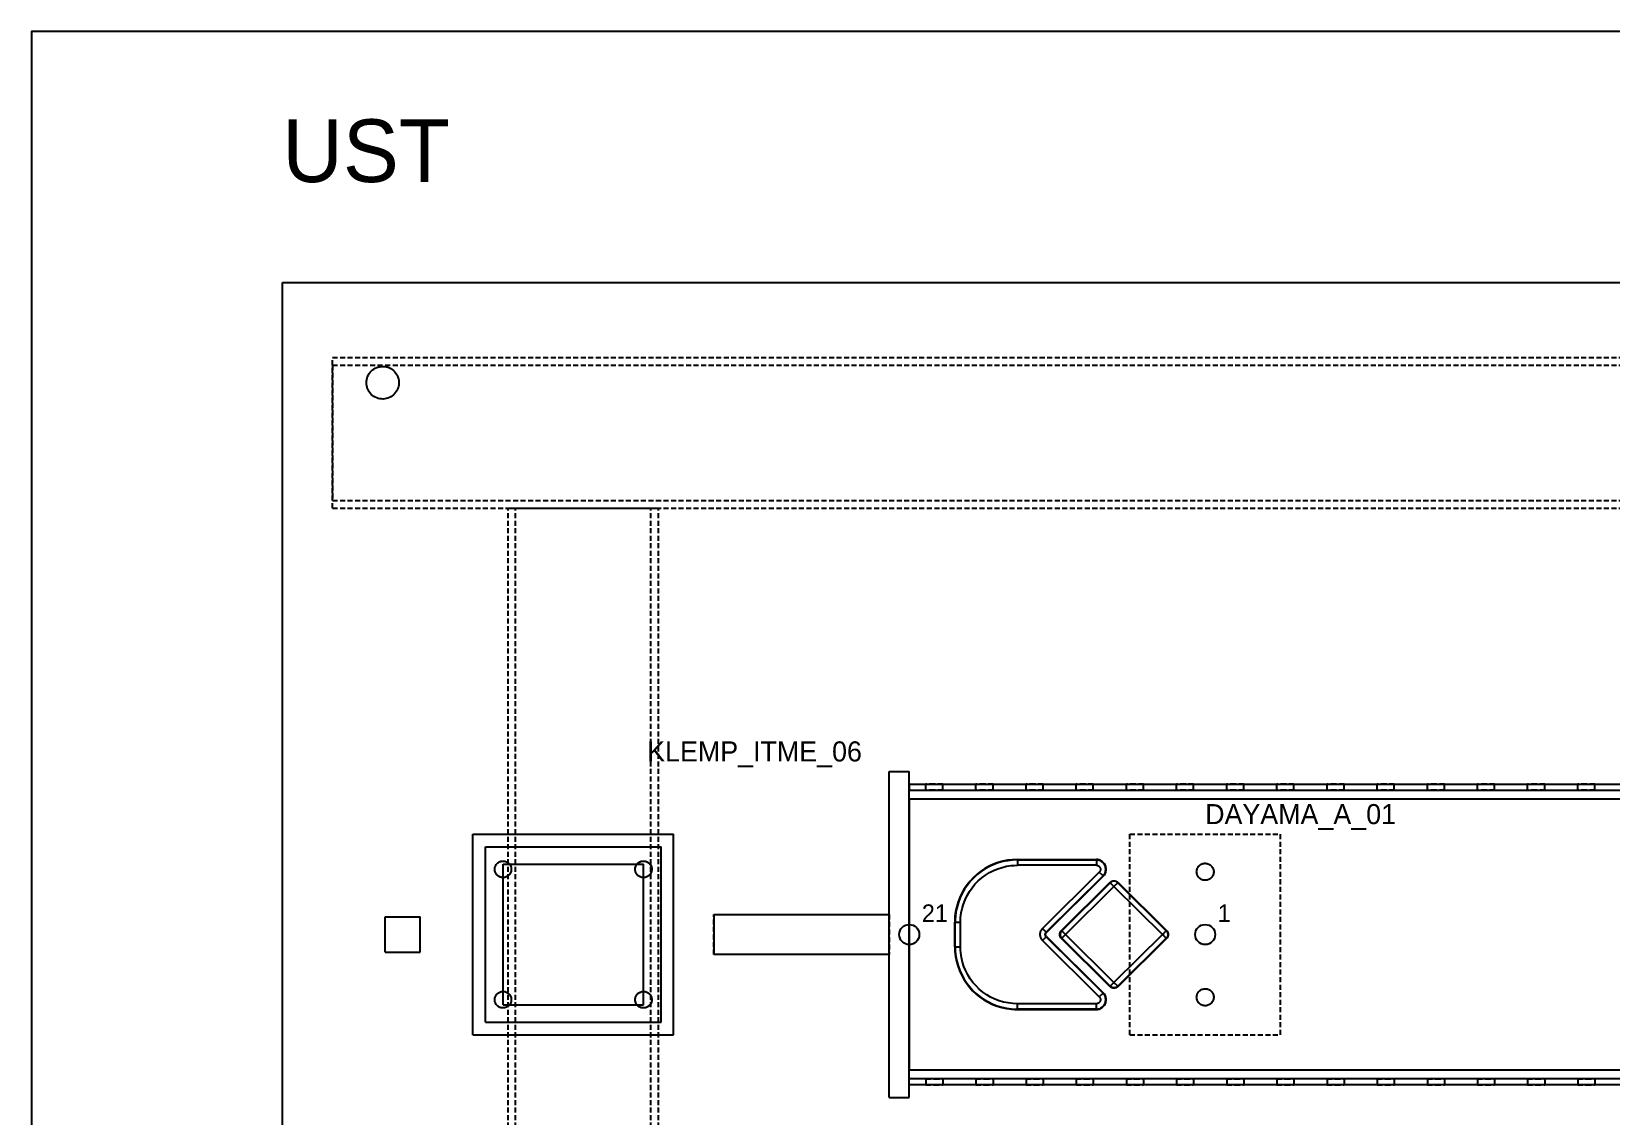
# Model space of a CAD drawing. Header units: metres. Extents: x -200 to 4040, y -1684 to 360.
# Drawn here: x -200 to 430, y -73 to 360 of the extents above; entities that cross this region are included whole.
import ezdxf

# ---------------------------------------------------------------- set-up
doc = ezdxf.new("R2010")
doc.units = ezdxf.units.M
doc.linetypes.add('DASHED2', pattern=[3, 2, -1])
for name, color, linetype in [('GIZLI', 8, 'DASHED2'), ('GORUNEN', 7, 'Continuous'), ('REFERANS', 6, 'Continuous'), ('SINIR', 1, 'Continuous'), ('TEGET', 9, 'Continuous'), ('YAZI', 3, 'Continuous')]:
    doc.layers.add(name, color=color, linetype=linetype)

msp = doc.modelspace()

# ---------------------------------------------------------------- linework, layer by layer
at = {"layer": 'GIZLI'}
for points in [[(-100, -260), (-100, 260)], [(-100, 260), (3340, 260)], [(-80, 170), (-80, 230)], [(-80, 170), (-80, 230)], [(-80, 230), (3320, 230)], [(-80, 230), (3320, 230)], [(-80, 227), (-80, 173)], [(-80, 227), (-80, 173)], [(-80, 227), (3320, 227)], [(-80, 227), (3320, 227)], [(-66.5, 220), (-66.468, 220.647), (-66.371, 221.288), (-66.211, 221.916), (-65.99, 222.525), (-65.708, 223.109), (-65.371, 223.662), (-64.979, 224.178), (-64.539, 224.653), (-64.053, 225.082), (-63.527, 225.46), (-62.965, 225.784), (-62.375, 226.051), (-61.76, 226.257), (-61.129, 226.401), (-60.486, 226.482), (-59.838, 226.498), (-59.192, 226.45), (-58.554, 226.337), (-57.93, 226.162), (-57.327, 225.925), (-56.75, 225.629), (-56.206, 225.278), (-55.699, 224.874), (-55.235, 224.421), (-54.819, 223.925), (-54.454, 223.389), (-54.144, 222.82), (-53.892, 222.223), (-53.701, 221.604), (-53.573, 220.969), (-53.508, 220.324), (-53.508, 219.676), (-53.573, 219.031), (-53.701, 218.396), (-53.892, 217.777), (-54.144, 217.18), (-54.454, 216.611), (-54.819, 216.075), (-55.235, 215.579), (-55.699, 215.126), (-56.206, 214.722), (-56.75, 214.371), (-57.327, 214.075), (-57.93, 213.838), (-58.554, 213.663), (-59.192, 213.55), (-59.838, 213.502), (-60.486, 213.518), (-61.129, 213.599), (-61.76, 213.743), (-62.375, 213.949), (-62.965, 214.216), (-63.527, 214.54), (-64.053, 214.918), (-64.539, 215.347), (-64.979, 215.822), (-65.371, 216.338), (-65.708, 216.891), (-65.99, 217.475), (-66.211, 218.084), (-66.371, 218.712), (-66.468, 219.353), (-66.5, 220)], [(-80, 173), (3320, 173)], [(-80, 173), (3320, 173)], [(-80, 170), (3320, 170)], [(-80, 170), (3320, 170)], [(-10, -170), (-10, 170)], [(-10, -170), (-10, 170)], [(-10, 170), (50, 170)], [(-10, 170), (50, 170)], [(-7, 170), (47, 170)], [(-7, 170), (47, 170)], [(-7, -170), (-7, 170)], [(-7, -170), (-7, 170)], [(47, -170), (47, 170)], [(47, -170), (47, 170)], [(50, -170), (50, 170)], [(50, -170), (50, 170)], [(142, -65), (142, 65)], [(142, 65), (150, 65)], [(150, -65), (150, 65)], [(150, 60), (150, 57.5)], [(150, 60), (444.5, 60)], [(150, 54), (150, 60)], [(150, 57.5), (444.5, 57.5)], [(156.6, 60), (160, 60)], [(160, 60), (156.6, 60)], [(156.6, 57.5), (156.6, 60)], [(160, 57.5), (156.6, 57.5)], [(156.6, 57.5), (160, 57.5)], [(163.4, 60), (160, 60)], [(160, 60), (163.4, 60)], [(160, 57.5), (163.4, 57.5)], [(163.4, 57.5), (160, 57.5)], [(163.4, 57.5), (163.4, 60)], [(176.6, 60), (180, 60)], [(180, 60), (176.6, 60)], [(176.6, 57.5), (176.6, 60)], [(180, 57.5), (176.6, 57.5)], [(176.6, 57.5), (180, 57.5)], [(183.4, 60), (180, 60)], [(180, 60), (183.4, 60)], [(180, 57.5), (183.4, 57.5)], [(183.4, 57.5), (180, 57.5)], [(183.4, 57.5), (183.4, 60)], [(196.6, 60), (200, 60)], [(200, 60), (196.6, 60)], [(196.6, 57.5), (196.6, 60)], [(200, 57.5), (196.6, 57.5)], [(196.6, 57.5), (200, 57.5)], [(203.4, 60), (200, 60)], [(200, 60), (203.4, 60)], [(200, 57.5), (203.4, 57.5)], [(203.4, 57.5), (200, 57.5)], [(203.4, 57.5), (203.4, 60)], [(216.6, 60), (220, 60)], [(220, 60), (216.6, 60)], [(216.6, 57.5), (216.6, 60)], [(220, 57.5), (216.6, 57.5)], [(216.6, 57.5), (220, 57.5)], [(223.4, 60), (220, 60)], [(220, 60), (223.4, 60)], [(220, 57.5), (223.4, 57.5)], [(223.4, 57.5), (220, 57.5)], [(223.4, 57.5), (223.4, 60)], [(236.6, 60), (240, 60)], [(240, 60), (236.6, 60)], [(236.6, 57.5), (236.6, 60)], [(240, 57.5), (236.6, 57.5)], [(236.6, 57.5), (240, 57.5)], [(243.4, 60), (240, 60)], [(240, 60), (243.4, 60)], [(240, 57.5), (243.4, 57.5)], [(243.4, 57.5), (240, 57.5)], [(243.4, 57.5), (243.4, 60)], [(256.6, 60), (260, 60)], [(260, 60), (256.6, 60)], [(256.6, 57.5), (256.6, 60)], [(260, 57.5), (256.6, 57.5)], [(256.6, 57.5), (260, 57.5)], [(263.4, 60), (260, 60)], [(260, 60), (263.4, 60)], [(260, 57.5), (263.4, 57.5)], [(263.4, 57.5), (260, 57.5)], [(263.4, 57.5), (263.4, 60)], [(276.6, 60), (280, 60)], [(280, 60), (276.6, 60)], [(276.6, 57.5), (276.6, 60)], [(280, 57.5), (276.6, 57.5)], [(276.6, 57.5), (280, 57.5)], [(283.4, 60), (280, 60)], [(280, 60), (283.4, 60)], [(280, 57.5), (283.4, 57.5)], [(283.4, 57.5), (280, 57.5)], [(283.4, 57.5), (283.4, 60)], [(296.6, 60), (300, 60)], [(300, 60), (296.6, 60)], [(296.6, 57.5), (296.6, 60)], [(300, 57.5), (296.6, 57.5)], [(296.6, 57.5), (300, 57.5)], [(303.4, 60), (300, 60)], [(300, 60), (303.4, 60)], [(300, 57.5), (303.4, 57.5)], [(303.4, 57.5), (300, 57.5)], [(303.4, 57.5), (303.4, 60)], [(316.6, 60), (320, 60)], [(320, 60), (316.6, 60)], [(316.6, 57.5), (316.6, 60)], [(320, 57.5), (316.6, 57.5)], [(316.6, 57.5), (320, 57.5)], [(323.4, 60), (320, 60)], [(320, 60), (323.4, 60)], [(320, 57.5), (323.4, 57.5)], [(323.4, 57.5), (320, 57.5)], [(323.4, 57.5), (323.4, 60)], [(336.6, 60), (340, 60)], [(340, 60), (336.6, 60)], [(336.6, 57.5), (336.6, 60)], [(340, 57.5), (336.6, 57.5)], [(336.6, 57.5), (340, 57.5)], [(343.4, 60), (340, 60)], [(340, 60), (343.4, 60)], [(340, 57.5), (343.4, 57.5)], [(343.4, 57.5), (340, 57.5)], [(343.4, 57.5), (343.4, 60)], [(356.6, 60), (360, 60)], [(360, 60), (356.6, 60)], [(356.6, 57.5), (356.6, 60)], [(360, 57.5), (356.6, 57.5)], [(356.6, 57.5), (360, 57.5)], [(363.4, 60), (360, 60)], [(360, 60), (363.4, 60)], [(360, 57.5), (363.4, 57.5)], [(363.4, 57.5), (360, 57.5)], [(363.4, 57.5), (363.4, 60)], [(376.6, 60), (380, 60)], [(380, 60), (376.6, 60)], [(376.6, 57.5), (376.6, 60)], [(380, 57.5), (376.6, 57.5)], [(376.6, 57.5), (380, 57.5)], [(383.4, 60), (380, 60)], [(380, 60), (383.4, 60)], [(380, 57.5), (383.4, 57.5)], [(383.4, 57.5), (380, 57.5)], [(383.4, 57.5), (383.4, 60)], [(396.6, 60), (400, 60)], [(400, 60), (396.6, 60)], [(396.6, 57.5), (396.6, 60)], [(400, 57.5), (396.6, 57.5)], [(396.6, 57.5), (400, 57.5)], [(403.4, 60), (400, 60)], [(400, 60), (403.4, 60)], [(400, 57.5), (403.4, 57.5)], [(403.4, 57.5), (400, 57.5)], [(403.4, 57.5), (403.4, 60)], [(416.6, 60), (420, 60)], [(420, 60), (416.6, 60)], [(416.6, 57.5), (416.6, 60)], [(420, 57.5), (416.6, 57.5)], [(416.6, 57.5), (420, 57.5)], [(423.4, 60), (420, 60)], [(420, 60), (423.4, 60)], [(420, 57.5), (423.4, 57.5)], [(423.4, 57.5), (420, 57.5)], [(423.4, 57.5), (423.4, 60)], [(150, 54), (150, -54)], [(-24, -40), (-24, 40)], [(-24, 40), (56, 40)], [(56, -40), (56, 40)], [(238, -40), (238, 40)], [(238, -40), (238, 40)], [(238, 40), (298, 40)], [(238, 40), (298, 40)], [(298, -40), (298, 40)], [(298, -40), (298, 40)], [(-19, -35), (-19, 35)], [(-19, 35), (51, 35)], [(51, -35), (51, 35)], [(-15.3, 26), (-15.284, 26.329), (-15.235, 26.654), (-15.153, 26.973), (-15.041, 27.282), (-14.898, 27.578), (-14.727, 27.859), (-14.528, 28.121), (-14.304, 28.362), (-14.058, 28.58), (-13.79, 28.772), (-13.505, 28.937), (-13.206, 29.072), (-12.894, 29.177), (-12.573, 29.25), (-12.247, 29.291), (-11.918, 29.299), (-11.59, 29.274), (-11.266, 29.217), (-10.949, 29.128), (-10.643, 29.008), (-10.35, 28.858), (-10.074, 28.679), (-9.816, 28.474), (-9.581, 28.245), (-9.369, 27.993), (-9.184, 27.721), (-9.027, 27.432), (-8.899, 27.129), (-8.802, 26.814), (-8.737, 26.492), (-8.704, 26.164), (-8.704, 25.836), (-8.737, 25.508), (-8.802, 25.186), (-8.899, 24.871), (-9.027, 24.568), (-9.184, 24.279), (-9.369, 24.007), (-9.581, 23.755), (-9.816, 23.526), (-10.074, 23.321), (-10.35, 23.142), (-10.643, 22.992), (-10.949, 22.872), (-11.266, 22.783), (-11.59, 22.726), (-11.918, 22.701), (-12.247, 22.709), (-12.573, 22.75), (-12.894, 22.823), (-13.206, 22.928), (-13.505, 23.063), (-13.79, 23.228), (-14.058, 23.42), (-14.304, 23.638), (-14.528, 23.879), (-14.727, 24.141), (-14.898, 24.422), (-15.041, 24.718), (-15.153, 25.027), (-15.235, 25.346), (-15.284, 25.671), (-15.3, 26)], [(-12, 28), (-9.375, 28)], [(-9.375, 28), (-9.194, 27.737), (-9.04, 27.459), (-8.913, 27.166), (-8.815, 26.863), (-8.747, 26.552), (-8.708, 26.236), (-8.701, 25.917), (-8.724, 25.599), (-8.778, 25.285), (-8.862, 24.978), (-8.976, 24.68), (-9.117, 24.394), (-9.285, 24.124), (-9.479, 23.871), (-9.696, 23.637), (-9.935, 23.426), (-10.193, 23.239), (-10.467, 23.078), (-10.756, 22.943), (-11.057, 22.838), (-11.366, 22.761), (-11.682, 22.715), (-12, 22.7)], [(-12, 22.7), (-12, 28)], [(-9.375, 28), (41.375, 28)], [(40.7, 26), (40.716, 26.329), (40.765, 26.654), (40.847, 26.973), (40.959, 27.282), (41.102, 27.578), (41.273, 27.859), (41.472, 28.121), (41.696, 28.362), (41.942, 28.58), (42.21, 28.772), (42.495, 28.937), (42.794, 29.072), (43.106, 29.177), (43.427, 29.25), (43.753, 29.291), (44.082, 29.299), (44.41, 29.274), (44.734, 29.217), (45.051, 29.128), (45.357, 29.008), (45.65, 28.858), (45.926, 28.679), (46.184, 28.474), (46.419, 28.245), (46.631, 27.993), (46.816, 27.721), (46.973, 27.432), (47.101, 27.129), (47.198, 26.814), (47.263, 26.492), (47.296, 26.164), (47.296, 25.836), (47.263, 25.508), (47.198, 25.186), (47.101, 24.871), (46.973, 24.568), (46.816, 24.279), (46.631, 24.007), (46.419, 23.755), (46.184, 23.526), (45.926, 23.321), (45.65, 23.142), (45.357, 22.992), (45.051, 22.872), (44.734, 22.783), (44.41, 22.726), (44.082, 22.701), (43.753, 22.709), (43.427, 22.75), (43.106, 22.823), (42.794, 22.928), (42.495, 23.063), (42.21, 23.228), (41.942, 23.42), (41.696, 23.638), (41.472, 23.879), (41.273, 24.141), (41.102, 24.422), (40.959, 24.718), (40.847, 25.027), (40.765, 25.346), (40.716, 25.671), (40.7, 26)], [(40.7, 26), (40.714, 26.307), (40.757, 26.61), (40.828, 26.909), (40.926, 27.2), (41.05, 27.48), (41.201, 27.748), (41.375, 28)], [(44, 22.7), (43.677, 22.716), (43.356, 22.763), (43.042, 22.842), (42.737, 22.951), (42.444, 23.09), (42.167, 23.256), (41.907, 23.449), (41.667, 23.667), (41.449, 23.907), (41.256, 24.167), (41.09, 24.444), (40.951, 24.737), (40.842, 25.042), (40.763, 25.356), (40.716, 25.677), (40.7, 26)], [(41.375, 28), (44, 28)], [(44, 22.7), (44, 28)], [(264.6, 25), (264.617, 25.339), (264.667, 25.674), (264.751, 26.002), (264.867, 26.321), (265.014, 26.626), (265.191, 26.915), (265.395, 27.185), (265.626, 27.434), (265.88, 27.658), (266.155, 27.856), (266.449, 28.026), (266.758, 28.165), (267.079, 28.273), (267.41, 28.348), (267.746, 28.39), (268.085, 28.399), (268.423, 28.374), (268.757, 28.315), (269.083, 28.223), (269.398, 28.099), (269.7, 27.944), (269.985, 27.761), (270.25, 27.549), (270.492, 27.313), (270.71, 27.053), (270.901, 26.773), (271.063, 26.475), (271.195, 26.163), (271.295, 25.839), (271.362, 25.507), (271.396, 25.169), (271.396, 24.831), (271.362, 24.493), (271.295, 24.161), (271.195, 23.837), (271.063, 23.525), (270.901, 23.227), (270.71, 22.947), (270.492, 22.687), (270.25, 22.451), (269.985, 22.239), (269.7, 22.056), (269.398, 21.901), (269.083, 21.777), (268.757, 21.685), (268.423, 21.626), (268.085, 21.601), (267.746, 21.61), (267.41, 21.652), (267.079, 21.727), (266.758, 21.835), (266.449, 21.974), (266.155, 22.144), (265.88, 22.342), (265.626, 22.566), (265.395, 22.815), (265.191, 23.085), (265.014, 23.374), (264.867, 23.679), (264.751, 23.998), (264.667, 24.326), (264.617, 24.661), (264.6, 25)], [(264.6, 25), (264.617, 25.339), (264.667, 25.674), (264.751, 26.002), (264.867, 26.321), (265.014, 26.626), (265.191, 26.915), (265.395, 27.185), (265.626, 27.434), (265.88, 27.658), (266.155, 27.856), (266.449, 28.026), (266.758, 28.165), (267.079, 28.273), (267.41, 28.348), (267.746, 28.39), (268.085, 28.399), (268.423, 28.374), (268.757, 28.315), (269.083, 28.223), (269.398, 28.099), (269.7, 27.944), (269.985, 27.761), (270.25, 27.549), (270.492, 27.313), (270.71, 27.053), (270.901, 26.773), (271.063, 26.475), (271.195, 26.163), (271.295, 25.839), (271.362, 25.507), (271.396, 25.169), (271.396, 24.831), (271.362, 24.493), (271.295, 24.161), (271.195, 23.837), (271.063, 23.525), (270.901, 23.227), (270.71, 22.947), (270.492, 22.687), (270.25, 22.451), (269.985, 22.239), (269.7, 22.056), (269.398, 21.901), (269.083, 21.777), (268.757, 21.685), (268.423, 21.626), (268.085, 21.601), (267.746, 21.61), (267.41, 21.652), (267.079, 21.727), (266.758, 21.835), (266.449, 21.974), (266.155, 22.144), (265.88, 22.342), (265.626, 22.566), (265.395, 22.815), (265.191, 23.085), (265.014, 23.374), (264.867, 23.679), (264.751, 23.998), (264.667, 24.326), (264.617, 24.661), (264.6, 25)], [(-12, -22.7), (-12, 22.7)], [(44, -22.7), (44, 22.7)], [(-59, -7), (-59, 7)], [(-59, 7), (-45, 7)], [(-45, -7), (-45, 7)], [(72, -8), (72, 8)], [(142, 8), (142, -8)], [(142, -8), (142, 8)], [(251.165, 0.209), (251.184, 0.188), (251.201, 0.166), (251.215, 0.142), (251.228, 0.117), (251.238, 0.09), (251.245, 0.063), (251.25, 0.035), (251.252, 0.007), (251.251, -0.021), (251.248, -0.049), (251.242, -0.077), (251.233, -0.104), (251.222, -0.13), (251.208, -0.154), (251.192, -0.178), (251.179, -0.194), (251.165, -0.209)], [(-59, -7), (-45, -7)], [(-15.3, -26), (-15.284, -25.671), (-15.235, -25.346), (-15.153, -25.027), (-15.041, -24.718), (-14.898, -24.422), (-14.727, -24.141), (-14.528, -23.879), (-14.304, -23.638), (-14.058, -23.42), (-13.79, -23.228), (-13.505, -23.063), (-13.206, -22.928), (-12.894, -22.823), (-12.573, -22.75), (-12.247, -22.709), (-11.918, -22.701), (-11.59, -22.726), (-11.266, -22.783), (-10.949, -22.872), (-10.643, -22.992), (-10.35, -23.142), (-10.074, -23.321), (-9.816, -23.526), (-9.581, -23.755), (-9.369, -24.007), (-9.184, -24.279), (-9.027, -24.568), (-8.899, -24.871), (-8.802, -25.186), (-8.737, -25.508), (-8.704, -25.836), (-8.704, -26.164), (-8.737, -26.492), (-8.802, -26.814), (-8.899, -27.129), (-9.027, -27.432), (-9.184, -27.721), (-9.369, -27.993), (-9.581, -28.245), (-9.816, -28.474), (-10.074, -28.679), (-10.35, -28.858), (-10.643, -29.008), (-10.949, -29.128), (-11.266, -29.217), (-11.59, -29.274), (-11.918, -29.299), (-12.247, -29.291), (-12.573, -29.25), (-12.894, -29.177), (-13.206, -29.072), (-13.505, -28.937), (-13.79, -28.772), (-14.058, -28.58), (-14.304, -28.362), (-14.528, -28.121), (-14.727, -27.859), (-14.898, -27.578), (-15.041, -27.282), (-15.153, -26.973), (-15.235, -26.654), (-15.284, -26.329), (-15.3, -26)], [(-12, -22.7), (-11.682, -22.715), (-11.366, -22.761), (-11.057, -22.838), (-10.756, -22.943), (-10.467, -23.078), (-10.193, -23.239), (-9.935, -23.426), (-9.696, -23.637), (-9.479, -23.871), (-9.285, -24.124), (-9.117, -24.394), (-8.976, -24.68), (-8.862, -24.978), (-8.778, -25.285), (-8.724, -25.599), (-8.701, -25.917), (-8.708, -26.236), (-8.747, -26.552), (-8.815, -26.863), (-8.913, -27.166), (-9.04, -27.459), (-9.194, -27.737), (-9.375, -28)], [(-12, -28), (-12, -22.7)], [(40.7, -26), (40.716, -25.677), (40.763, -25.356), (40.842, -25.042), (40.951, -24.737), (41.09, -24.444), (41.256, -24.167), (41.449, -23.907), (41.667, -23.667), (41.907, -23.449), (42.167, -23.256), (42.444, -23.09), (42.737, -22.951), (43.042, -22.842), (43.356, -22.763), (43.677, -22.716), (44, -22.7)], [(40.7, -26), (40.716, -25.671), (40.765, -25.346), (40.847, -25.027), (40.959, -24.718), (41.102, -24.422), (41.273, -24.141), (41.472, -23.879), (41.696, -23.638), (41.942, -23.42), (42.21, -23.228), (42.495, -23.063), (42.794, -22.928), (43.106, -22.823), (43.427, -22.75), (43.753, -22.709), (44.082, -22.701), (44.41, -22.726), (44.734, -22.783), (45.051, -22.872), (45.357, -22.992), (45.65, -23.142), (45.926, -23.321), (46.184, -23.526), (46.419, -23.755), (46.631, -24.007), (46.816, -24.279), (46.973, -24.568), (47.101, -24.871), (47.198, -25.186), (47.263, -25.508), (47.296, -25.836), (47.296, -26.164), (47.263, -26.492), (47.198, -26.814), (47.101, -27.129), (46.973, -27.432), (46.816, -27.721), (46.631, -27.993), (46.419, -28.245), (46.184, -28.474), (45.926, -28.679), (45.65, -28.858), (45.357, -29.008), (45.051, -29.128), (44.734, -29.217), (44.41, -29.274), (44.082, -29.299), (43.753, -29.291), (43.427, -29.25), (43.106, -29.177), (42.794, -29.072), (42.495, -28.937), (42.21, -28.772), (41.942, -28.58), (41.696, -28.362), (41.472, -28.121), (41.273, -27.859), (41.102, -27.578), (40.959, -27.282), (40.847, -26.973), (40.765, -26.654), (40.716, -26.329), (40.7, -26)], [(44, -28), (44, -22.7)], [(231.842, -19.352), (231.821, -19.371), (231.798, -19.388), (231.774, -19.402), (231.749, -19.414), (231.723, -19.424), (231.696, -19.431), (231.668, -19.436), (231.641, -19.437), (231.613, -19.437), (231.585, -19.433), (231.558, -19.427), (231.531, -19.419), (231.506, -19.408), (231.481, -19.394), (231.458, -19.379), (231.443, -19.366), (231.428, -19.352)], [(264.6, -25), (264.617, -24.661), (264.667, -24.326), (264.751, -23.998), (264.867, -23.679), (265.014, -23.374), (265.191, -23.085), (265.395, -22.815), (265.626, -22.566), (265.88, -22.342), (266.155, -22.144), (266.449, -21.974), (266.758, -21.835), (267.079, -21.727), (267.41, -21.652), (267.746, -21.61), (268.085, -21.601), (268.423, -21.626), (268.757, -21.685), (269.083, -21.777), (269.398, -21.901), (269.7, -22.056), (269.985, -22.239), (270.25, -22.451), (270.492, -22.687), (270.71, -22.947), (270.901, -23.227), (271.063, -23.525), (271.195, -23.837), (271.295, -24.161), (271.362, -24.493), (271.396, -24.831), (271.396, -25.169), (271.362, -25.507), (271.295, -25.839), (271.195, -26.163), (271.063, -26.475), (270.901, -26.773), (270.71, -27.053), (270.492, -27.313), (270.25, -27.549), (269.985, -27.761), (269.7, -27.944), (269.398, -28.099), (269.083, -28.223), (268.757, -28.315), (268.423, -28.374), (268.085, -28.399), (267.746, -28.39), (267.41, -28.348), (267.079, -28.273), (266.758, -28.165), (266.449, -28.026), (266.155, -27.856), (265.88, -27.658), (265.626, -27.434), (265.395, -27.185), (265.191, -26.915), (265.014, -26.626), (264.867, -26.321), (264.751, -26.002), (264.667, -25.674), (264.617, -25.339), (264.6, -25)], [(264.6, -25), (264.617, -24.661), (264.667, -24.326), (264.751, -23.998), (264.867, -23.679), (265.014, -23.374), (265.191, -23.085), (265.395, -22.815), (265.626, -22.566), (265.88, -22.342), (266.155, -22.144), (266.449, -21.974), (266.758, -21.835), (267.079, -21.727), (267.41, -21.652), (267.746, -21.61), (268.085, -21.601), (268.423, -21.626), (268.757, -21.685), (269.083, -21.777), (269.398, -21.901), (269.7, -22.056), (269.985, -22.239), (270.25, -22.451), (270.492, -22.687), (270.71, -22.947), (270.901, -23.227), (271.063, -23.525), (271.195, -23.837), (271.295, -24.161), (271.362, -24.493), (271.396, -24.831), (271.396, -25.169), (271.362, -25.507), (271.295, -25.839), (271.195, -26.163), (271.063, -26.475), (270.901, -26.773), (270.71, -27.053), (270.492, -27.313), (270.25, -27.549), (269.985, -27.761), (269.7, -27.944), (269.398, -28.099), (269.083, -28.223), (268.757, -28.315), (268.423, -28.374), (268.085, -28.399), (267.746, -28.39), (267.41, -28.348), (267.079, -28.273), (266.758, -28.165), (266.449, -28.026), (266.155, -27.856), (265.88, -27.658), (265.626, -27.434), (265.395, -27.185), (265.191, -26.915), (265.014, -26.626), (264.867, -26.321), (264.751, -26.002), (264.667, -25.674), (264.617, -25.339), (264.6, -25)], [(-12, -28), (-9.375, -28)], [(-9.375, -28), (41.375, -28)], [(41.375, -28), (41.201, -27.748), (41.05, -27.48), (40.926, -27.2), (40.828, -26.909), (40.757, -26.61), (40.714, -26.307), (40.7, -26)], [(41.375, -28), (44, -28)], [(-19, -35), (51, -35)], [(-24, -40), (56, -40)], [(238, -40), (298, -40)], [(238, -40), (298, -40)], [(150, -60), (150, -54)], [(150, -60), (150, -57.5)], [(444.5, -57.5), (150, -57.5)], [(444.5, -60), (150, -60)], [(156.6, -57.5), (156.6, -60)], [(156.6, -57.5), (160, -57.5)], [(160, -57.5), (156.6, -57.5)], [(156.6, -60), (160, -60)], [(160, -60), (156.6, -60)], [(160, -57.5), (163.4, -57.5)], [(163.4, -57.5), (160, -57.5)], [(160, -60), (163.4, -60)], [(163.4, -60), (160, -60)], [(163.4, -57.5), (163.4, -60)], [(176.6, -57.5), (176.6, -60)], [(176.6, -57.5), (180, -57.5)], [(180, -57.5), (176.6, -57.5)], [(176.6, -60), (180, -60)], [(180, -60), (176.6, -60)], [(180, -57.5), (183.4, -57.5)], [(183.4, -57.5), (180, -57.5)], [(180, -60), (183.4, -60)], [(183.4, -60), (180, -60)], [(183.4, -57.5), (183.4, -60)], [(196.6, -57.5), (196.6, -60)], [(196.6, -57.5), (200, -57.5)], [(200, -57.5), (196.6, -57.5)], [(196.6, -60), (200, -60)], [(200, -60), (196.6, -60)], [(200, -57.5), (203.4, -57.5)], [(203.4, -57.5), (200, -57.5)], [(200, -60), (203.4, -60)], [(203.4, -60), (200, -60)], [(203.4, -57.5), (203.4, -60)], [(216.6, -57.5), (216.6, -60)], [(216.6, -57.5), (220, -57.5)], [(220, -57.5), (216.6, -57.5)], [(216.6, -60), (220, -60)], [(220, -60), (216.6, -60)], [(220, -57.5), (223.4, -57.5)], [(223.4, -57.5), (220, -57.5)], [(220, -60), (223.4, -60)], [(223.4, -60), (220, -60)], [(223.4, -57.5), (223.4, -60)], [(236.6, -57.5), (236.6, -60)], [(236.6, -57.5), (240, -57.5)], [(240, -57.5), (236.6, -57.5)], [(236.6, -60), (240, -60)], [(240, -60), (236.6, -60)], [(240, -57.5), (243.4, -57.5)], [(243.4, -57.5), (240, -57.5)], [(240, -60), (243.4, -60)], [(243.4, -60), (240, -60)], [(243.4, -57.5), (243.4, -60)], [(256.6, -57.5), (256.6, -60)], [(256.6, -57.5), (260, -57.5)], [(260, -57.5), (256.6, -57.5)], [(256.6, -60), (260, -60)], [(260, -60), (256.6, -60)], [(260, -57.5), (263.4, -57.5)], [(263.4, -57.5), (260, -57.5)], [(260, -60), (263.4, -60)], [(263.4, -60), (260, -60)], [(263.4, -57.5), (263.4, -60)], [(276.6, -57.5), (276.6, -60)], [(276.6, -57.5), (280, -57.5)], [(280, -57.5), (276.6, -57.5)], [(276.6, -60), (280, -60)], [(280, -60), (276.6, -60)], [(280, -57.5), (283.4, -57.5)], [(283.4, -57.5), (280, -57.5)], [(280, -60), (283.4, -60)], [(283.4, -60), (280, -60)], [(283.4, -57.5), (283.4, -60)], [(296.6, -57.5), (296.6, -60)], [(296.6, -57.5), (300, -57.5)], [(300, -57.5), (296.6, -57.5)], [(296.6, -60), (300, -60)], [(300, -60), (296.6, -60)], [(300, -57.5), (303.4, -57.5)], [(303.4, -57.5), (300, -57.5)], [(300, -60), (303.4, -60)], [(303.4, -60), (300, -60)], [(303.4, -57.5), (303.4, -60)], [(316.6, -57.5), (316.6, -60)], [(316.6, -57.5), (320, -57.5)], [(320, -57.5), (316.6, -57.5)], [(316.6, -60), (320, -60)], [(320, -60), (316.6, -60)], [(320, -57.5), (323.4, -57.5)], [(323.4, -57.5), (320, -57.5)], [(320, -60), (323.4, -60)], [(323.4, -60), (320, -60)], [(323.4, -57.5), (323.4, -60)], [(336.6, -57.5), (336.6, -60)], [(336.6, -57.5), (340, -57.5)], [(340, -57.5), (336.6, -57.5)], [(336.6, -60), (340, -60)], [(340, -60), (336.6, -60)], [(340, -57.5), (343.4, -57.5)], [(343.4, -57.5), (340, -57.5)], [(340, -60), (343.4, -60)], [(343.4, -60), (340, -60)], [(343.4, -57.5), (343.4, -60)], [(356.6, -57.5), (356.6, -60)], [(356.6, -57.5), (360, -57.5)], [(360, -57.5), (356.6, -57.5)], [(356.6, -60), (360, -60)], [(360, -60), (356.6, -60)], [(360, -57.5), (363.4, -57.5)], [(363.4, -57.5), (360, -57.5)], [(360, -60), (363.4, -60)], [(363.4, -60), (360, -60)], [(363.4, -57.5), (363.4, -60)], [(376.6, -57.5), (376.6, -60)], [(376.6, -57.5), (380, -57.5)], [(380, -57.5), (376.6, -57.5)], [(376.6, -60), (380, -60)], [(380, -60), (376.6, -60)], [(380, -57.5), (383.4, -57.5)], [(383.4, -57.5), (380, -57.5)], [(380, -60), (383.4, -60)], [(383.4, -60), (380, -60)], [(383.4, -57.5), (383.4, -60)], [(396.6, -57.5), (396.6, -60)], [(396.6, -57.5), (400, -57.5)], [(400, -57.5), (396.6, -57.5)], [(396.6, -60), (400, -60)], [(400, -60), (396.6, -60)], [(400, -57.5), (403.4, -57.5)], [(403.4, -57.5), (400, -57.5)], [(400, -60), (403.4, -60)], [(403.4, -60), (400, -60)], [(403.4, -57.5), (403.4, -60)], [(416.6, -57.5), (416.6, -60)], [(416.6, -57.5), (420, -57.5)], [(420, -57.5), (416.6, -57.5)], [(416.6, -60), (420, -60)], [(420, -60), (416.6, -60)], [(420, -57.5), (423.4, -57.5)], [(423.4, -57.5), (420, -57.5)], [(420, -60), (423.4, -60)], [(423.4, -60), (420, -60)], [(423.4, -57.5), (423.4, -60)], [(142, -65), (150, -65)]]:
    msp.add_lwpolyline(points, dxfattribs=at)
at = {"layer": 'GORUNEN'}
for points in [[(-100, -260), (-100, 260)], [(-100, 260), (3340, 260)], [(-66.5, 220), (-66.468, 220.647), (-66.371, 221.288), (-66.211, 221.916), (-65.99, 222.525), (-65.708, 223.109), (-65.371, 223.662), (-64.979, 224.178), (-64.539, 224.653), (-64.053, 225.082), (-63.527, 225.46), (-62.965, 225.784), (-62.375, 226.051), (-61.76, 226.257), (-61.129, 226.401), (-60.486, 226.482), (-59.838, 226.498), (-59.192, 226.45), (-58.554, 226.337), (-57.93, 226.162), (-57.327, 225.925), (-56.75, 225.629), (-56.206, 225.278), (-55.699, 224.874), (-55.235, 224.421), (-54.819, 223.925), (-54.454, 223.389), (-54.144, 222.82), (-53.892, 222.223), (-53.701, 221.604), (-53.573, 220.969), (-53.508, 220.324), (-53.508, 219.676), (-53.573, 219.031), (-53.701, 218.396), (-53.892, 217.777), (-54.144, 217.18), (-54.454, 216.611), (-54.819, 216.075), (-55.235, 215.579), (-55.699, 215.126), (-56.206, 214.722), (-56.75, 214.371), (-57.327, 214.075), (-57.93, 213.838), (-58.554, 213.663), (-59.192, 213.55), (-59.838, 213.502), (-60.486, 213.518), (-61.129, 213.599), (-61.76, 213.743), (-62.375, 213.949), (-62.965, 214.216), (-63.527, 214.54), (-64.053, 214.918), (-64.539, 215.347), (-64.979, 215.822), (-65.371, 216.338), (-65.708, 216.891), (-65.99, 217.475), (-66.211, 218.084), (-66.371, 218.712), (-66.468, 219.353), (-66.5, 220)], [(142, -65), (142, 65)], [(142, 65), (150, 65)], [(150, -65), (150, 65)], [(150, 60), (150, 57.5)], [(150, 60), (444.5, 60)], [(150, 57.5), (444.5, 57.5)], [(150, 54), (150, 57.5)], [(150, 54), (150, -54)], [(-24, -40), (-24, 40)], [(-24, 40), (56, 40)], [(56, -40), (56, 40)], [(-19, -35), (-19, 35)], [(-19, 35), (51, 35)], [(51, -35), (51, 35)], [(-15.3, 26), (-15.284, 26.328), (-15.235, 26.653), (-15.154, 26.972), (-15.041, 27.28), (-14.899, 27.577), (-14.728, 27.857), (-14.53, 28.119), (-14.306, 28.36), (-14.06, 28.578), (-13.794, 28.77), (-13.509, 28.935), (-13.21, 29.07), (-12.898, 29.175), (-12.578, 29.249), (-12.252, 29.29), (-11.924, 29.299), (-11.596, 29.275), (-11.272, 29.219), (-10.956, 29.13), (-10.65, 29.011), (-10.357, 28.862), (-10.08, 28.684), (-9.823, 28.48), (-9.587, 28.251), (-9.375, 28)], [(-12, 22.7), (-12.323, 22.716), (-12.644, 22.763), (-12.958, 22.842), (-13.263, 22.951), (-13.556, 23.09), (-13.833, 23.256), (-14.093, 23.449), (-14.333, 23.667), (-14.551, 23.907), (-14.744, 24.167), (-14.91, 24.444), (-15.049, 24.737), (-15.158, 25.042), (-15.237, 25.356), (-15.284, 25.677), (-15.3, 26)], [(-12, 28), (44, 28)], [(-12, -28), (-12, 28)], [(41.375, 28), (41.586, 28.25), (41.82, 28.478), (42.076, 28.681), (42.35, 28.858), (42.641, 29.007), (42.945, 29.127), (43.26, 29.216), (43.581, 29.273), (43.907, 29.299), (44.234, 29.292), (44.558, 29.252), (44.877, 29.181), (45.187, 29.079), (45.486, 28.947), (45.77, 28.785), (46.037, 28.596), (46.284, 28.382), (46.508, 28.145), (46.708, 27.886), (46.881, 27.609), (47.026, 27.316), (47.141, 27.011), (47.226, 26.695), (47.279, 26.373), (47.3, 26.047), (47.288, 25.72), (47.244, 25.396), (47.169, 25.078), (47.062, 24.769), (46.925, 24.473), (46.76, 24.191), (46.567, 23.927), (46.35, 23.683), (46.109, 23.462), (45.848, 23.266), (45.568, 23.097), (45.274, 22.956), (44.966, 22.845), (44.65, 22.765), (44.326, 22.716), (44, 22.7)], [(44, -28), (44, 28)], [(-59, -7), (-59, 7)], [(-59, 7), (-45, 7)], [(-45, -7), (-45, 7)], [(72, 8), (142, 8)], [(72, 8), (72, -8)], [(252.459, 1.515), (252.596, 1.366), (252.719, 1.203), (252.826, 1.03), (252.916, 0.847), (252.988, 0.656), (253.041, 0.458), (253.075, 0.256), (253.09, 0.052), (253.085, -0.153), (253.061, -0.357), (253.017, -0.558), (252.954, -0.753), (252.872, -0.941), (252.773, -1.121), (252.657, -1.29), (252.562, -1.406), (252.459, -1.515)], [(204.608, -0.9), (203.107, -2.415)], [(-59, -7), (-45, -7)], [(142, -8), (72, -8)], [(-15.3, -26), (-15.284, -25.677), (-15.237, -25.356), (-15.158, -25.042), (-15.049, -24.737), (-14.91, -24.444), (-14.744, -24.167), (-14.551, -23.907), (-14.333, -23.667), (-14.093, -23.449), (-13.833, -23.256), (-13.556, -23.09), (-13.263, -22.951), (-12.958, -22.842), (-12.644, -22.763), (-12.323, -22.716), (-12, -22.7)], [(44, -22.7), (44.326, -22.716), (44.65, -22.765), (44.966, -22.845), (45.274, -22.956), (45.568, -23.097), (45.848, -23.266), (46.109, -23.462), (46.35, -23.683), (46.567, -23.927), (46.76, -24.191), (46.925, -24.473), (47.062, -24.769), (47.169, -25.078), (47.244, -25.396), (47.288, -25.72), (47.3, -26.047), (47.279, -26.373), (47.226, -26.695), (47.141, -27.011), (47.026, -27.316), (46.881, -27.609), (46.708, -27.886), (46.508, -28.145), (46.284, -28.382), (46.037, -28.596), (45.77, -28.785), (45.486, -28.947), (45.187, -29.079), (44.877, -29.181), (44.558, -29.252), (44.234, -29.292), (43.907, -29.299), (43.581, -29.273), (43.26, -29.216), (42.945, -29.127), (42.641, -29.007), (42.35, -28.858), (42.076, -28.681), (41.82, -28.478), (41.586, -28.25), (41.375, -28)], [(233.136, -20.659), (232.985, -20.795), (232.823, -20.915), (232.649, -21.02), (232.466, -21.108), (232.276, -21.178), (232.08, -21.23), (231.879, -21.262), (231.677, -21.276), (231.475, -21.27), (231.274, -21.246), (231.076, -21.202), (230.884, -21.14), (230.698, -21.06), (230.522, -20.963), (230.355, -20.85), (230.241, -20.758), (230.133, -20.659)], [(-9.375, -28), (-9.587, -28.251), (-9.823, -28.48), (-10.08, -28.684), (-10.357, -28.862), (-10.65, -29.011), (-10.956, -29.13), (-11.272, -29.219), (-11.596, -29.275), (-11.924, -29.299), (-12.252, -29.29), (-12.578, -29.249), (-12.898, -29.175), (-13.21, -29.07), (-13.509, -28.935), (-13.794, -28.77), (-14.06, -28.578), (-14.306, -28.36), (-14.53, -28.119), (-14.728, -27.857), (-14.899, -27.577), (-15.041, -27.28), (-15.154, -26.972), (-15.235, -26.653), (-15.284, -26.328), (-15.3, -26)], [(-12, -28), (44, -28)], [(-19, -35), (51, -35)], [(-24, -40), (56, -40)], [(150, -57.5), (150, -54)], [(150, -60), (150, -57.5)], [(444.5, -57.5), (150, -57.5)], [(444.5, -60), (150, -60)], [(142, -65), (150, -65)]]:
    msp.add_lwpolyline(points, dxfattribs=at)
at = {"layer": 'REFERANS'}
for centre in [(150, 0), (268, 0)]:
    msp.add_circle(centre, 4, dxfattribs=at)
at = {"layer": 'SINIR'}
msp.add_lwpolyline([(-200, -1684), (4040, -1684), (4040, 360), (-200, 360)], close=True, dxfattribs=at)
at = {"layer": 'TEGET'}
for points in [[(445, 54), (150, 54)], [(193.1, 29.88), (191.162, 29.805), (189.236, 29.58), (187.333, 29.206), (185.466, 28.685), (183.644, 28.022), (181.88, 27.219), (180.183, 26.282), (178.565, 25.216), (177.034, 24.028), (175.599, 22.725), (174.27, 21.315), (173.054, 19.806), (171.959, 18.207), (170.991, 16.528), (170.156, 14.779), (169.459, 12.97), (168.904, 11.113), (168.496, 9.217), (168.235, 7.296), (168.148, 6.1), (168.12, 4.9)], [(193.1, 29.733), (191.171, 29.658), (189.254, 29.434), (187.36, 29.061), (185.502, 28.543), (183.69, 27.881), (181.934, 27.082), (180.247, 26.148), (178.637, 25.087), (177.115, 23.904), (175.689, 22.607), (174.368, 21.203), (173.159, 19.7), (172.071, 18.109), (171.109, 16.437), (170.28, 14.696), (169.589, 12.895), (169.039, 11.046), (168.635, 9.159), (168.378, 7.246), (168.295, 6.074), (168.267, 4.9)], [(170.4, 4.9), (170.475, 6.744), (170.699, 8.577), (171.072, 10.384), (171.59, 12.155), (172.25, 13.877), (173.048, 15.54), (173.978, 17.132), (175.034, 18.644), (176.209, 20.065), (177.495, 21.385), (178.885, 22.598), (180.368, 23.693), (181.935, 24.665), (183.576, 25.506), (185.281, 26.211), (187.038, 26.776), (188.835, 27.196), (190.66, 27.469), (191.878, 27.567), (193.1, 27.6)], [(193.1, 29.733), (193.1, 29.88)], [(193.1, 29.88), (224.64, 29.88)], [(193.1, 29.733), (224.64, 29.733)], [(193.1, 29.733), (193.1, 27.6)], [(224.64, 27.6), (193.1, 27.6)], [(227.371, 23.243), (227.628, 23.525), (227.857, 23.831), (228.055, 24.158), (228.219, 24.502), (228.349, 24.861), (228.443, 25.231), (228.5, 25.608), (228.52, 25.989), (228.502, 26.37), (228.447, 26.748), (228.355, 27.118), (228.228, 27.477), (228.066, 27.822), (227.87, 28.149), (227.644, 28.456), (227.388, 28.739), (227.106, 28.996), (226.8, 29.224), (226.473, 29.42), (226.128, 29.584), (225.769, 29.712), (225.399, 29.805), (225.021, 29.862), (224.64, 29.88)], [(224.64, 29.88), (224.64, 29.733)], [(224.64, 29.733), (224.64, 27.6)], [(227.267, 23.348), (227.516, 23.62), (227.736, 23.915), (227.927, 24.23), (228.085, 24.562), (228.21, 24.908), (228.3, 25.263), (228.354, 25.626), (228.373, 25.992), (228.355, 26.358), (228.302, 26.72), (228.214, 27.076), (228.092, 27.42), (227.936, 27.752), (227.749, 28.066), (227.531, 28.361), (227.286, 28.633), (227.015, 28.88), (226.721, 29.099), (226.407, 29.289), (226.075, 29.447), (225.729, 29.571), (225.372, 29.661), (225.007, 29.715), (224.64, 29.733)], [(224.64, 27.6), (224.797, 27.592), (224.954, 27.569), (225.107, 27.531), (225.255, 27.477), (225.397, 27.41), (225.532, 27.329), (225.658, 27.235), (225.774, 27.129), (225.879, 27.012), (225.972, 26.886), (226.052, 26.751), (226.119, 26.609), (226.172, 26.461), (226.209, 26.309), (226.232, 26.153), (226.24, 25.997), (226.232, 25.84), (226.208, 25.684), (226.17, 25.532), (226.116, 25.384), (226.048, 25.241), (225.967, 25.106), (225.872, 24.98), (225.766, 24.863)], [(225.766, 24.863), (203.107, 2.415)], [(227.267, 23.348), (204.608, 0.9)], [(227.371, 23.243), (204.712, 0.795)], [(210.707, 1.62), (230.03, 20.763)], [(210.811, 1.515), (230.133, 20.659)], [(212.312, 0), (231.635, 19.143)], [(227.267, 23.348), (225.766, 24.863)], [(227.267, 23.348), (227.371, 23.243)], [(230.03, 20.763), (230.195, 20.912), (230.375, 21.044), (230.566, 21.158), (230.767, 21.252), (230.977, 21.327), (231.193, 21.38), (231.413, 21.413), (231.635, 21.424), (231.857, 21.413), (232.077, 21.38), (232.293, 21.327), (232.503, 21.252), (232.704, 21.158), (232.895, 21.044), (233.074, 20.912), (233.24, 20.763)], [(230.03, 20.763), (230.133, 20.659)], [(233.136, 20.659), (232.981, 20.798), (232.814, 20.921), (232.635, 21.028), (232.447, 21.116), (232.25, 21.186), (232.049, 21.236), (231.843, 21.266), (231.635, 21.277), (231.427, 21.266), (231.221, 21.236), (231.019, 21.186), (230.823, 21.116), (230.635, 21.028), (230.456, 20.921), (230.288, 20.798), (230.133, 20.659)], [(230.133, 20.659), (231.635, 19.143)], [(233.136, 20.659), (231.635, 19.143)], [(231.635, 19.143), (250.958, 0)], [(233.24, 20.763), (233.136, 20.659)], [(233.136, 20.659), (252.459, 1.515)], [(233.24, 20.763), (252.563, 1.62)], [(168.12, 4.9), (168.267, 4.9)], [(168.12, -4.9), (168.12, 4.9)], [(168.267, 4.9), (170.4, 4.9)], [(168.267, -4.9), (168.267, 4.9)], [(170.4, -4.9), (170.4, 4.9)], [(203.107, 2.415), (202.886, 2.175), (202.69, 1.914), (202.519, 1.636), (202.376, 1.343), (202.262, 1.037), (202.178, 0.722), (202.124, 0.4), (202.101, 0.075), (202.109, -0.251), (202.149, -0.575), (202.219, -0.893), (202.32, -1.203), (202.45, -1.502), (202.608, -1.788), (202.793, -2.057), (202.944, -2.242), (203.107, -2.415)], [(204.608, 0.9), (203.107, 2.415)], [(204.608, -0.9), (204.526, -0.81), (204.453, -0.713), (204.389, -0.61), (204.336, -0.5), (204.294, -0.386), (204.262, -0.269), (204.242, -0.149), (204.234, -0.028), (204.237, 0.094), (204.252, 0.214), (204.278, 0.333), (204.315, 0.448), (204.363, 0.56), (204.422, 0.666), (204.491, 0.766), (204.547, 0.835), (204.608, 0.9)], [(204.712, -0.795), (204.639, -0.716), (204.575, -0.63), (204.518, -0.539), (204.471, -0.442), (204.434, -0.341), (204.406, -0.238), (204.388, -0.132), (204.381, -0.025), (204.383, 0.083), (204.396, 0.189), (204.42, 0.294), (204.453, 0.396), (204.496, 0.495), (204.548, 0.589), (204.608, 0.677), (204.658, 0.738), (204.712, 0.795)], [(204.712, 0.795), (204.608, 0.9)], [(210.707, -1.62), (210.555, -1.454), (210.42, -1.274), (210.304, -1.081), (210.207, -0.878), (210.131, -0.666), (210.076, -0.447), (210.043, -0.225), (210.032, 0), (210.043, 0.225), (210.076, 0.447), (210.131, 0.666), (210.207, 0.878), (210.304, 1.081), (210.42, 1.274), (210.555, 1.454), (210.707, 1.62)], [(210.811, 1.515), (210.668, 1.36), (210.542, 1.191), (210.434, 1.011), (210.343, 0.821), (210.272, 0.623), (210.22, 0.419), (210.189, 0.21), (210.179, 0), (210.189, -0.21), (210.22, -0.419), (210.272, -0.623), (210.343, -0.821), (210.434, -1.011), (210.542, -1.191), (210.668, -1.36), (210.811, -1.515)], [(210.811, 1.515), (210.707, 1.62)], [(210.811, 1.515), (212.312, 0)], [(252.459, 1.515), (250.958, 0)], [(252.459, 1.515), (252.563, 1.62)], [(252.563, 1.62), (252.714, 1.454), (252.849, 1.274), (252.966, 1.081), (253.062, 0.878), (253.139, 0.666), (253.194, 0.447), (253.227, 0.225), (253.238, 0), (253.227, -0.225), (253.194, -0.447), (253.139, -0.666), (253.062, -0.878), (252.966, -1.081), (252.849, -1.274), (252.714, -1.454), (252.563, -1.62)], [(168.267, -4.9), (168.12, -4.9)], [(168.12, -4.9), (168.195, -6.838), (168.42, -8.764), (168.794, -10.667), (169.315, -12.534), (169.978, -14.356), (170.781, -16.12), (171.718, -17.817), (172.784, -19.435), (173.972, -20.966), (175.275, -22.401), (176.685, -23.73), (178.194, -24.946), (179.793, -26.041), (181.472, -27.009), (183.221, -27.844), (185.03, -28.541), (186.887, -29.096), (188.783, -29.504), (190.704, -29.765), (191.9, -29.852), (193.1, -29.88)], [(168.267, -4.9), (170.4, -4.9)], [(168.267, -4.9), (168.342, -6.829), (168.566, -8.746), (168.939, -10.64), (169.457, -12.498), (170.119, -14.31), (170.918, -16.066), (171.852, -17.753), (172.913, -19.363), (174.096, -20.885), (175.393, -22.311), (176.797, -23.632), (178.3, -24.841), (179.891, -25.929), (181.563, -26.891), (183.304, -27.72), (185.105, -28.411), (186.954, -28.961), (188.841, -29.365), (190.754, -29.622), (191.926, -29.705), (193.1, -29.733)], [(193.1, -27.6), (191.256, -27.525), (189.423, -27.301), (187.616, -26.928), (185.845, -26.41), (184.123, -25.75), (182.46, -24.952), (180.868, -24.022), (179.356, -22.966), (177.935, -21.791), (176.615, -20.505), (175.402, -19.115), (174.307, -17.632), (173.335, -16.065), (172.494, -14.424), (171.789, -12.719), (171.224, -10.962), (170.804, -9.165), (170.531, -7.34), (170.433, -6.122), (170.4, -4.9)], [(203.107, -2.415), (225.766, -24.863)], [(204.608, -0.9), (204.712, -0.795)], [(204.608, -0.9), (227.267, -23.348)], [(204.712, -0.795), (227.371, -23.243)], [(210.707, -1.62), (210.811, -1.515)], [(230.03, -20.763), (210.707, -1.62)], [(210.811, -1.515), (212.312, 0)], [(230.133, -20.659), (210.811, -1.515)], [(231.635, -19.143), (212.312, 0)], [(250.958, 0), (231.635, -19.143)], [(252.459, -1.515), (233.136, -20.659)], [(252.563, -1.62), (233.24, -20.763)], [(252.459, -1.515), (250.958, 0)], [(252.563, -1.62), (252.459, -1.515)], [(224.64, -29.88), (225.021, -29.862), (225.399, -29.805), (225.769, -29.712), (226.128, -29.583), (226.473, -29.42), (226.8, -29.223), (227.107, -28.995), (227.389, -28.739), (227.644, -28.456), (227.871, -28.149), (228.066, -27.821), (228.228, -27.476), (228.356, -27.117), (228.447, -26.747), (228.502, -26.37), (228.52, -25.989), (228.5, -25.608), (228.443, -25.231), (228.349, -24.861), (228.219, -24.502), (228.055, -24.158), (227.857, -23.831), (227.628, -23.525), (227.371, -23.243)], [(224.64, -29.733), (225.008, -29.715), (225.372, -29.661), (225.729, -29.571), (226.075, -29.447), (226.407, -29.289), (226.721, -29.099), (227.015, -28.88), (227.286, -28.633), (227.531, -28.361), (227.749, -28.066), (227.936, -27.752), (228.092, -27.42), (228.214, -27.076), (228.302, -26.72), (228.356, -26.358), (228.373, -25.992), (228.354, -25.626), (228.3, -25.263), (228.21, -24.907), (228.085, -24.562), (227.927, -24.23), (227.736, -23.915), (227.515, -23.62), (227.267, -23.348)], [(225.766, -24.863), (225.872, -24.98), (225.967, -25.106), (226.049, -25.241), (226.116, -25.384), (226.17, -25.532), (226.208, -25.684), (226.232, -25.84), (226.24, -25.996), (226.232, -26.153), (226.209, -26.309), (226.172, -26.461), (226.119, -26.609), (226.052, -26.751), (225.972, -26.886), (225.879, -27.012), (225.774, -27.129), (225.658, -27.235), (225.532, -27.329), (225.397, -27.41), (225.255, -27.477), (225.107, -27.531), (224.953, -27.569), (224.797, -27.592), (224.64, -27.6)], [(227.267, -23.348), (225.766, -24.863)], [(227.267, -23.348), (227.371, -23.243)], [(230.133, -20.659), (230.03, -20.763)], [(233.24, -20.763), (233.074, -20.912), (232.895, -21.044), (232.704, -21.158), (232.503, -21.252), (232.293, -21.327), (232.077, -21.38), (231.857, -21.413), (231.635, -21.424), (231.413, -21.413), (231.193, -21.38), (230.977, -21.327), (230.767, -21.252), (230.566, -21.158), (230.375, -21.044), (230.195, -20.912), (230.03, -20.763)], [(230.133, -20.659), (231.635, -19.143)], [(233.136, -20.659), (231.635, -19.143)], [(233.136, -20.659), (233.24, -20.763)], [(224.64, -27.6), (193.1, -27.6)], [(193.1, -29.733), (193.1, -27.6)], [(224.64, -29.733), (193.1, -29.733)], [(193.1, -29.88), (193.1, -29.733)], [(193.1, -29.88), (224.64, -29.88)], [(224.64, -29.733), (224.64, -27.6)], [(224.64, -29.88), (224.64, -29.733)], [(150, -54), (445, -54)]]:
    msp.add_lwpolyline(points, dxfattribs=at)

# ---------------------------------------------------------------- texts
at = {"layer": 'REFERANS'}
for s, p in [('21', (155, 5)), ('1', (273, 5))]:
    msp.add_text(s, height=7, dxfattribs=at).set_placement(p)
at = {"layer": 'YAZI'}
for s, height, p in [('UST', 25, (-100, 300)), ('KLEMP_ITME_06', 8, (45.5, 69)), ('DAYAMA_A_01', 8, (268, 44))]:
    msp.add_text(s, height=height, dxfattribs=at).set_placement(p)

doc.saveas('drawing.dxf')
